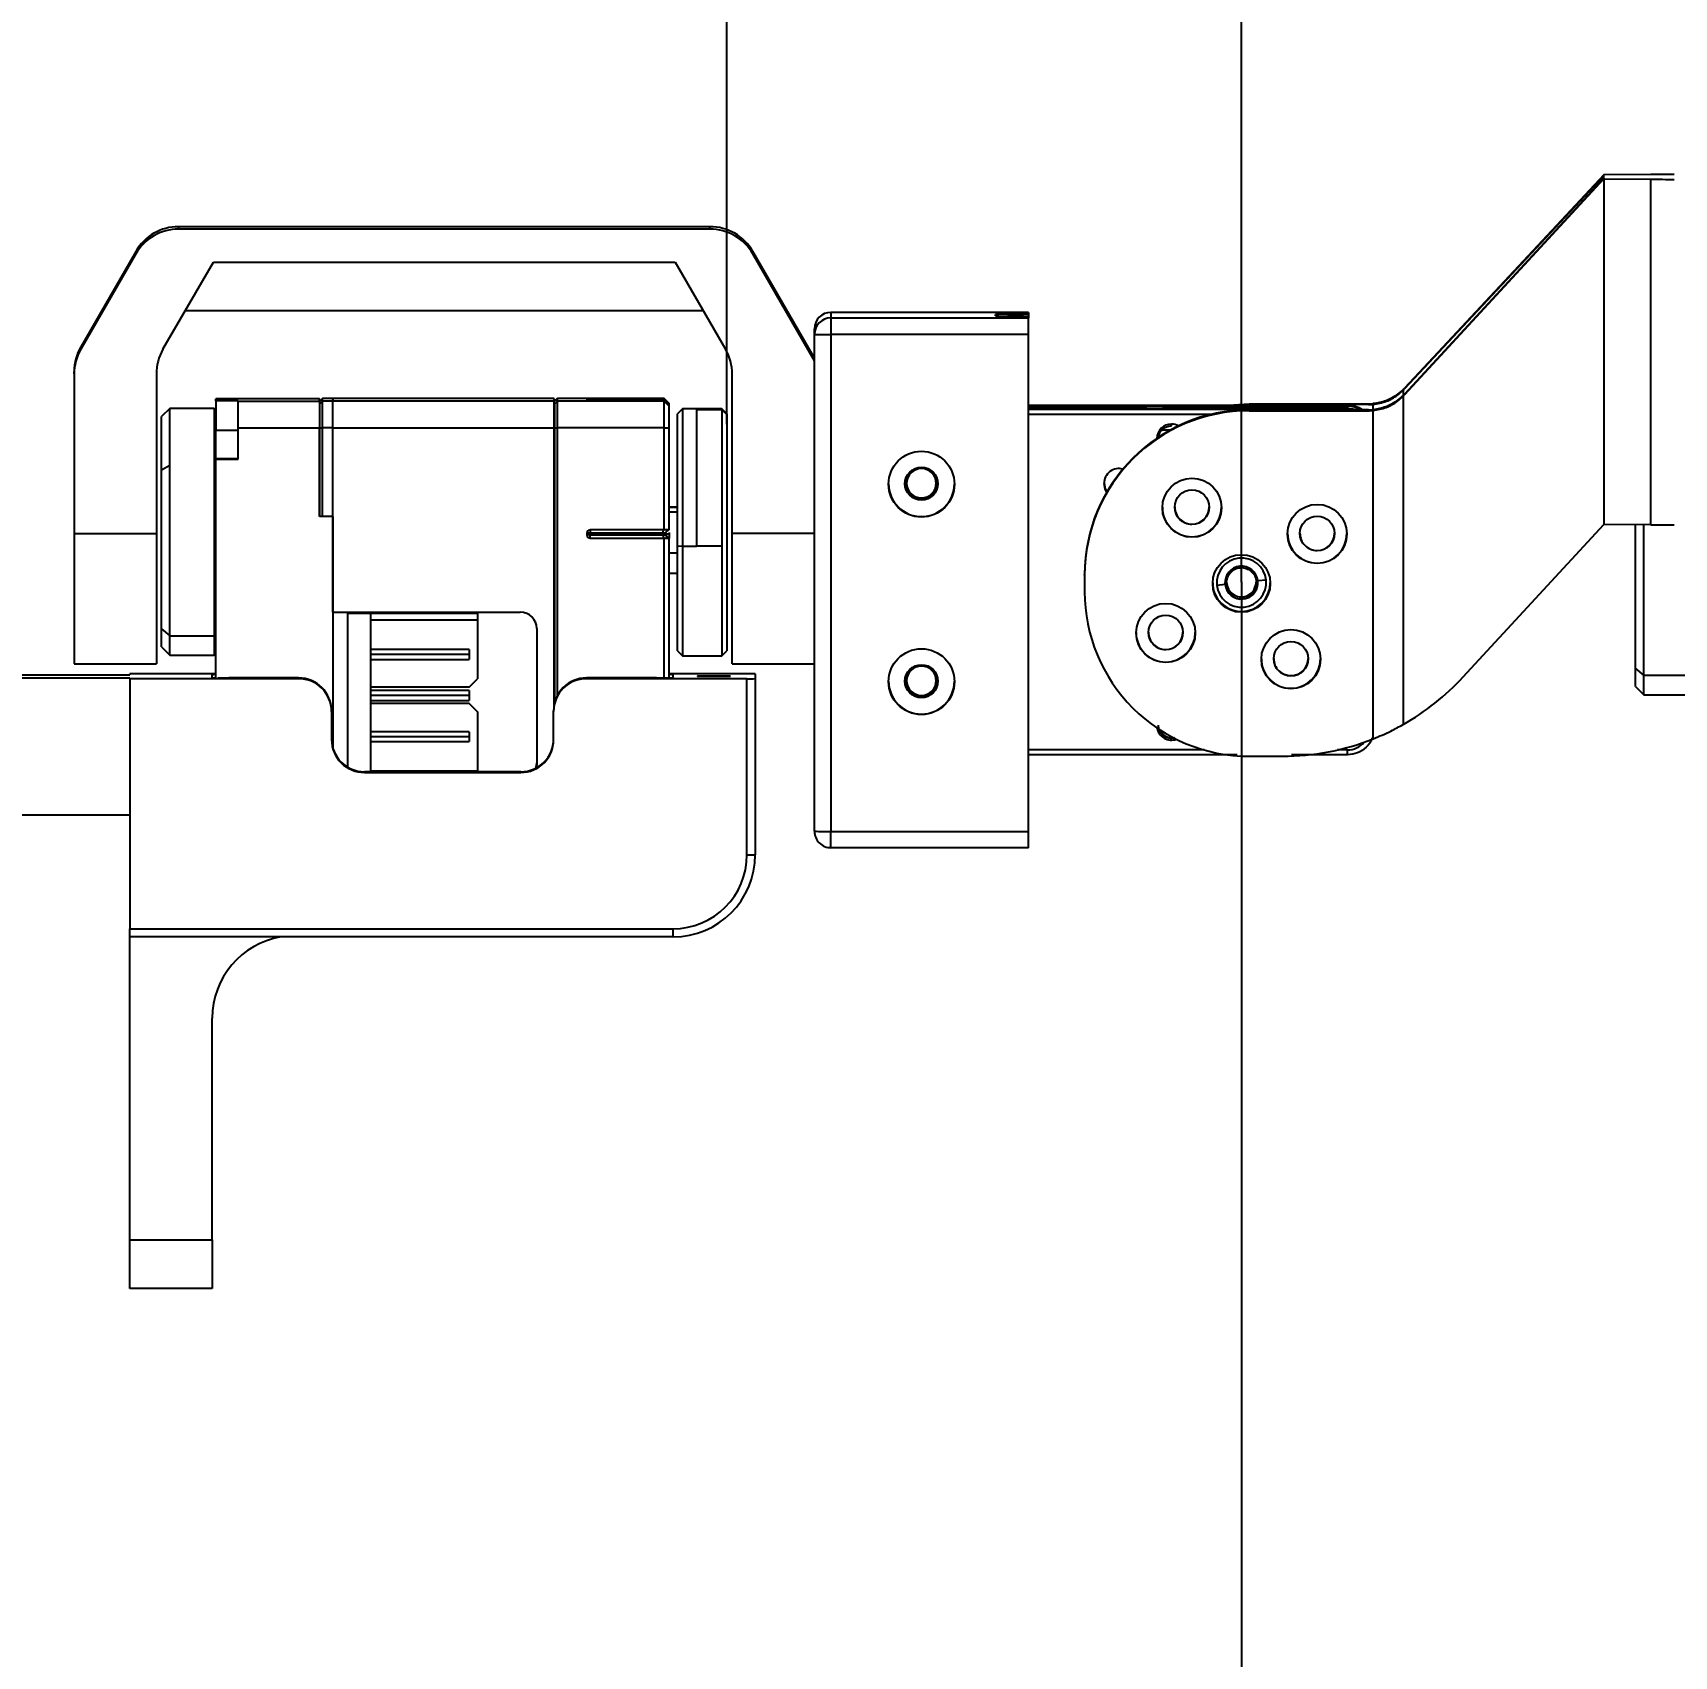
# Model space of a CAD drawing. Header units: millimetres. Extents: x 940 to 1780, y -29 to 565.
# Drawn here: x 1369.9 to 1469.7, y 212.5 to 311.2 of the extents above; entities that cross this region are included whole.
import ezdxf

# ---------------------------------------------------------------- set-up
doc = ezdxf.new("R2010")
doc.units = ezdxf.units.MM
doc.header["$PDSIZE"] = -1
doc.layers.add('7标注层', color=4, linetype='Continuous')
doc.styles.add('PC_TEXTSTYLE', font='ISOCP.SHX', dxfattribs={"width": 0.707, "bigfont": 'GBCBIG.SHX'})
doc.dimstyles.new('GB_LINEAR', dxfattribs={"dimtxt": 3.5, "dimasz": 3.5, "dimexe": 1, "dimexo": 0, "dimgap": 1.5, "dimtad": 1, "dimdsep": 46, "dimtxsty": 'PC_TEXTSTYLE', "dimcen": 0, "dimclrd": 256, "dimclrt": 3, "dimadec": 0, "dimazin": 2, "dimtp": 0.1, "dimtm": 0.1, "dimtfac": 0.71, "dimtdec": 3, "dimtmove": 0, "dimatfit": 3, "dimfxl": 1, "dimtfill": 1, "dimarcsym": 0})

# ---------------------------------------------------------------- blocks, each defined once
blk = doc.blocks.new('*D14')
at = {"layer": '7标注层', "color": 0, "lineweight": -2}
for p, q in [((1283.526, 251.053), (1283.526, 328.199)), ((1412.131, 287.39), (1412.131, 328.199))]:
    blk.add_line(p, q, dxfattribs=at)
at = {"layer": '7标注层', "lineweight": -2}
blk.add_line((1290.526, 326.199), (1405.131, 326.199), dxfattribs=at)
at = {"layer": '7标注层'}
for points in [[(1290.526, 327.366), (1290.526, 325.032), (1283.526, 326.199)], [(1405.131, 325.032), (1405.131, 327.366), (1412.131, 326.199)]]:
    blk.add_solid(points, dxfattribs=at)
at = {"layer": 'Defpoints', "color": 0}
for p in [(1412.131, 326.199), (1412.131, 287.39), (1283.526, 251.053)]:
    blk.add_point(p, dxfattribs=at)
at = {"layer": '7标注层', "color": 3, "insert": (1347.828, 332.349), "char_height": 7, "attachment_point": 5, "style": 'PC_TEXTSTYLE', "bg_fill": 3, "box_fill_scale": 1.1, "bg_fill_color": 257, "bg_fill_transparency": 0}
blk.add_mtext('128.61', dxfattribs=at)
blk = doc.blocks.new('*D15')
at = {"layer": '7标注层', "color": 0, "lineweight": -2}
for p, q in [((1412.131, 287.501), (1412.131, 328.199)), ((1443.404, 277.793), (1443.404, 328.199))]:
    blk.add_line(p, q, dxfattribs=at)
at = {"layer": '7标注层', "lineweight": -2}
blk.add_line((1436.404, 326.199), (1419.131, 326.199), dxfattribs=at)
at = {"layer": '7标注层'}
for points in [[(1419.131, 327.366), (1419.131, 325.032), (1412.131, 326.199)], [(1436.404, 325.032), (1436.404, 327.366), (1443.404, 326.199)]]:
    blk.add_solid(points, dxfattribs=at)
at = {"layer": 'Defpoints', "color": 0}
for p in [(1412.131, 326.199), (1412.131, 287.501), (1443.404, 277.793)]:
    blk.add_point(p, dxfattribs=at)
at = {"layer": '7标注层', "color": 3, "insert": (1427.768, 332.349), "char_height": 7, "attachment_point": 5, "style": 'PC_TEXTSTYLE', "bg_fill": 3, "box_fill_scale": 1.1, "bg_fill_color": 257, "bg_fill_transparency": 0}
blk.add_mtext('31.27', dxfattribs=at)
blk = doc.blocks.new('*D17')
at = {"layer": '7标注层', "color": 0, "lineweight": -2}
for p, q in [((1443.404, 277.793), (1443.404, 328.199)), ((1501.704, 290.845), (1501.704, 328.199))]:
    blk.add_line(p, q, dxfattribs=at)
at = {"layer": '7标注层', "lineweight": -2}
blk.add_line((1494.704, 326.199), (1450.404, 326.199), dxfattribs=at)
at = {"layer": '7标注层'}
for points in [[(1450.404, 327.366), (1450.404, 325.032), (1443.404, 326.199)], [(1494.704, 325.032), (1494.704, 327.366), (1501.704, 326.199)]]:
    blk.add_solid(points, dxfattribs=at)
at = {"layer": 'Defpoints', "color": 0}
for p in [(1443.404, 326.199), (1501.704, 290.845), (1443.404, 277.793)]:
    blk.add_point(p, dxfattribs=at)
at = {"layer": '7标注层', "color": 3, "insert": (1472.554, 332.349), "char_height": 7, "attachment_point": 5, "style": 'PC_TEXTSTYLE', "bg_fill": 3, "box_fill_scale": 1.1, "bg_fill_color": 257, "bg_fill_transparency": 0}
blk.add_mtext('58.3', dxfattribs=at)
blk = doc.blocks.new('*D19')
at = {"layer": '7标注层', "color": 0, "lineweight": -2}
for p, q in [((1543.804, 280.544), (1543.804, 113.864)), ((1443.404, 277.81), (1443.404, 113.864))]:
    blk.add_line(p, q, dxfattribs=at)
at = {"layer": '7标注层', "lineweight": -2}
blk.add_line((1450.404, 115.864), (1536.804, 115.864), dxfattribs=at)
at = {"layer": '7标注层'}
for points in [[(1450.404, 117.031), (1450.404, 114.698), (1443.404, 115.864)], [(1536.804, 114.698), (1536.804, 117.031), (1543.804, 115.864)]]:
    blk.add_solid(points, dxfattribs=at)
at = {"layer": 'Defpoints', "color": 0}
for p in [(1543.804, 280.544), (1443.404, 277.81), (1543.804, 115.864)]:
    blk.add_point(p, dxfattribs=at)
at = {"layer": '7标注层', "color": 3, "insert": (1493.604, 122.017), "char_height": 7, "attachment_point": 5, "style": 'PC_TEXTSTYLE', "bg_fill": 3, "box_fill_scale": 1.1, "bg_fill_color": 257, "bg_fill_transparency": 0}
blk.add_mtext('100.4', dxfattribs=at)

msp = doc.modelspace()

# ---------------------------------------------------------------- linework, layer by layer
at = {"color": 7, "linetype": 'Continuous', "lineweight": 25}
for p, q in [((1465.424, 302.53), (1453.314, 289.575)), ((1465.424, 302.484), (1453.314, 289.529)), ((1465.424, 302.344), (1453.314, 289.217)), ((1465.424, 302.298), (1453.314, 289.171)), ((1465.424, 302.484), (1465.424, 302.53)), ((1465.438, 302.53), (1465.424, 302.53)), ((1465.424, 302.344), (1465.424, 302.484)), ((1465.424, 302.344), (1465.424, 302.298)), ((1465.424, 302.298), (1465.438, 302.298)), ((1468.288, 302.556), (1465.438, 302.53)), ((1465.438, 281.299), (1465.438, 302.298)), ((1465.438, 302.298), (1468.288, 302.272)), ((1468.288, 281.272), (1468.288, 302.272)), ((1378.805, 299.389), (1378.805, 299.241)), ((1411.103, 299.389), (1378.805, 299.389)), ((1411.103, 299.241), (1411.103, 299.389)), ((1411.103, 299.241), (1378.805, 299.241)), ((1376.207, 297.889), (1372.856, 292.086)), ((1376.207, 297.741), (1372.856, 291.937)), ((1376.207, 297.741), (1376.207, 297.889)), ((1413.701, 297.889), (1413.701, 297.741)), ((1417.454, 291.39), (1413.701, 297.889)), ((1417.454, 291.241), (1413.701, 297.741)), ((1377.856, 291.937), (1380.918, 297.241)), ((1380.918, 297.241), (1408.99, 297.241)), ((1408.99, 297.241), (1412.052, 291.937)), ((1410.706, 294.269), (1379.202, 294.269)), ((1418.454, 294.183), (1418.454, 293.847)), ((1430.454, 294.183), (1418.454, 294.183)), ((1418.454, 293.847), (1418.454, 292.838)), ((1418.454, 293.847), (1430.454, 293.847)), ((1428.454, 293.971), (1428.454, 294.059)), ((1430.454, 294.183), (1430.454, 294.096)), ((1430.454, 294.096), (1430.454, 293.934)), ((1430.454, 293.934), (1430.454, 293.847)), ((1430.454, 292.838), (1430.454, 293.847)), ((1417.454, 292.847), (1417.454, 293.183)), ((1417.454, 262.648), (1417.454, 292.847)), ((1430.454, 292.838), (1418.454, 292.838)), ((1418.454, 292.838), (1418.454, 262.639)), ((1430.454, 262.639), (1430.454, 292.838)), ((1372.856, 292.086), (1372.856, 291.937)), ((1372.454, 290.437), (1372.454, 290.586)), ((1372.454, 290.437), (1372.454, 280.741)), ((1377.454, 290.437), (1377.454, 280.741)), ((1412.454, 280.741), (1412.454, 290.437)), ((1453.314, 289.575), (1453.314, 289.529)), ((1378.276, 288.346), (1377.776, 287.846)), ((1380.976, 288.346), (1378.276, 288.346)), ((1378.276, 284.889), (1378.276, 288.346)), ((1381.076, 288.246), (1380.976, 288.346)), ((1380.976, 288.346), (1380.976, 284.889)), ((1382.426, 288.93), (1381.076, 288.93)), ((1381.076, 288.8), (1381.076, 288.93)), ((1382.426, 288.8), (1381.076, 288.8)), ((1381.076, 288.8), (1381.076, 287)), ((1382.426, 288.948), (1382.426, 288.93)), ((1382.426, 288.948), (1387.376, 288.948)), ((1382.426, 288.783), (1382.426, 288.8)), ((1382.426, 288.783), (1387.376, 288.783)), ((1382.426, 287.168), (1382.426, 288.783)), ((1387.554, 288.951), (1387.376, 288.773)), ((1387.376, 288.773), (1387.551, 288.948)), ((1387.376, 288.783), (1387.376, 288.948)), ((1387.376, 288.608), (1387.551, 288.783)), ((1387.376, 288.783), (1387.376, 287.168)), ((1387.551, 288.783), (1387.551, 288.948)), ((1388.176, 288.948), (1387.551, 288.948)), ((1388.176, 288.783), (1387.551, 288.783)), ((1388.176, 288.948), (1388.176, 288.783)), ((1401.626, 288.948), (1388.176, 288.948)), ((1388.176, 288.783), (1388.176, 288.948)), ((1388.176, 287.168), (1388.176, 288.783)), ((1401.626, 288.783), (1388.176, 288.783)), ((1401.626, 288.783), (1401.626, 288.948)), ((1401.626, 287.168), (1401.626, 288.783)), ((1401.626, 288.33), (1401.676, 288.33)), ((1401.829, 288.951), (1401.676, 288.798)), ((1401.676, 288.798), (1401.826, 288.948)), ((1401.676, 288.633), (1401.826, 288.783)), ((1401.676, 287.169), (1401.676, 288.633)), ((1401.826, 288.783), (1401.826, 288.948)), ((1408.326, 288.948), (1401.826, 288.948)), ((1408.326, 288.783), (1401.826, 288.783)), ((1403.876, 288.868), (1408.326, 288.868)), ((1408.326, 288.863), (1403.876, 288.863)), ((1408.626, 288.648), (1408.324, 288.951)), ((1408.326, 288.868), (1408.326, 288.948)), ((1408.326, 288.948), (1408.626, 288.648)), ((1408.326, 288.783), (1408.326, 288.863)), ((1408.626, 288.563), (1408.326, 288.863)), ((1408.326, 288.783), (1408.626, 288.483)), ((1408.626, 288.568), (1408.626, 288.648)), ((1408.626, 288.483), (1408.626, 288.563)), ((1408.626, 287.171), (1408.626, 288.483)), ((1409.431, 288.316), (1409.131, 288.016)), ((1411.831, 288.316), (1409.431, 288.316)), ((1409.431, 288.316), (1409.431, 279.97)), ((1412.131, 288.016), (1411.831, 288.316)), ((1411.831, 288.316), (1411.831, 288.268)), ((1430.454, 288.543), (1447.954, 288.543)), ((1444.454, 288.477), (1430.454, 288.477)), ((1437.654, 288.362), (1430.454, 288.362)), ((1430.454, 288.352), (1449.854, 288.352)), ((1430.454, 288.351), (1449.854, 288.351)), ((1438.654, 288.477), (1438.654, 288.372)), ((1438.654, 288.477), (1449.854, 288.477)), ((1442.616, 288.543), (1443.874, 288.623)), ((1443.874, 288.576), (1443.062, 288.543)), ((1443.144, 288.332), (1443.144, 288.29)), ((1443.444, 288.334), (1443.344, 288.334)), ((1443.644, 288.29), (1443.644, 288.332)), ((1443.874, 288.623), (1443.874, 288.576)), ((1443.874, 288.623), (1451.116, 288.623)), ((1451.116, 288.576), (1443.874, 288.576)), ((1449.854, 288.485), (1444.454, 288.485)), ((1444.454, 288.477), (1444.454, 288.485)), ((1444.454, 288.483), (1449.854, 288.483)), ((1444.454, 288.477), (1444.454, 288.483)), ((1444.454, 288.477), (1449.854, 288.477)), ((1447.954, 288.543), (1447.954, 288.531)), ((1447.954, 288.531), (1449.854, 288.531)), ((1449.854, 288.531), (1449.854, 288.485)), ((1449.854, 288.477), (1449.854, 288.483)), ((1449.854, 288.477), (1449.854, 288.352)), ((1449.854, 288.29), (1449.854, 288.351)), ((1449.854, 288.351), (1450.289, 288.264)), ((1451.116, 288.576), (1451.116, 288.623)), ((1453.231, 289.085), (1453.231, 269.136)), ((1453.314, 289.217), (1453.314, 289.171)), ((1377.776, 284.62), (1377.776, 287.846)), ((1401.626, 287.439), (1401.676, 287.439)), ((1409.131, 280.004), (1409.131, 288.016)), ((1411.831, 288.268), (1410.291, 288.268)), ((1410.291, 288.268), (1410.291, 279.97)), ((1411.831, 288.268), (1411.831, 279.97)), ((1412.131, 287.97), (1411.831, 288.268)), ((1412.131, 288.016), (1412.131, 287.97)), ((1412.131, 287.97), (1412.131, 273.616)), ((1430.454, 288.29), (1443.144, 288.29)), ((1430.454, 287.987), (1441.587, 287.987)), ((1439.154, 287.288), (1439.154, 287.387)), ((1443.644, 288.29), (1449.854, 288.29)), ((1443.874, 288.253), (1443.874, 288.206)), ((1451.116, 288.253), (1443.874, 288.253)), ((1443.874, 288.206), (1451.116, 288.206)), ((1449.854, 288.29), (1450.043, 288.253)), ((1451.116, 288.206), (1451.116, 288.253)), ((1451.407, 268.261), (1451.407, 288.22)), ((1382.426, 287), (1381.076, 287)), ((1381.076, 285.285), (1381.076, 287)), ((1382.426, 287.168), (1387.376, 287.168)), ((1382.426, 285.268), (1382.426, 287.168)), ((1387.376, 287.17), (1387.551, 287.168)), ((1387.376, 281.77), (1387.376, 287.17)), ((1387.376, 287.168), (1387.376, 281.768)), ((1388.176, 287.168), (1387.551, 287.168)), ((1387.551, 281.768), (1387.551, 287.168)), ((1388.176, 281.768), (1388.176, 287.168)), ((1388.176, 287.168), (1401.626, 287.168)), ((1388.176, 275.968), (1388.176, 287.168)), ((1401.626, 287.193), (1401.676, 287.193)), ((1401.626, 270.282), (1401.626, 287.168)), ((1401.626, 286.369), (1401.676, 286.369)), ((1401.676, 287.169), (1401.826, 287.168)), ((1401.676, 270.509), (1401.676, 287.169)), ((1408.326, 287.168), (1401.826, 287.168)), ((1401.826, 270.888), (1401.826, 287.168)), ((1408.326, 287.168), (1408.626, 287.171)), ((1408.326, 280.958), (1408.326, 287.168)), ((1408.626, 280.961), (1408.626, 287.171)), ((1438.581, 287.043), (1439.107, 287.043)), ((1401.626, 286.271), (1401.676, 286.271)), ((1401.626, 286.199), (1401.676, 286.199)), ((1377.776, 284.62), (1378.276, 284.889)), ((1377.776, 274.95), (1377.776, 284.62)), ((1378.276, 274.529), (1378.276, 284.889)), ((1380.976, 284.889), (1380.976, 274.529)), ((1382.426, 285.285), (1381.076, 285.285)), ((1381.076, 285.285), (1381.076, 285.268)), ((1381.076, 285.268), (1382.426, 285.268)), ((1381.076, 271.969), (1381.076, 285.268)), ((1408.626, 282.371), (1409.131, 282.371)), ((1408.626, 282.34), (1409.131, 282.34)), ((1387.551, 281.768), (1387.376, 281.77)), ((1388.176, 281.768), (1387.376, 281.768)), ((1388.176, 281.768), (1387.551, 281.768)), ((1388.176, 281.768), (1388.176, 267.724)), ((1409.131, 282.046), (1408.626, 282.046)), ((1372.454, 280.741), (1377.454, 280.741)), ((1372.454, 280.741), (1372.454, 272.816)), ((1377.454, 280.741), (1377.454, 272.816)), ((1403.626, 280.758), (1403.626, 280.658)), ((1408.326, 280.958), (1403.826, 280.958)), ((1403.826, 280.958), (1403.826, 280.76)), ((1408.244, 280.76), (1403.826, 280.76)), ((1403.826, 280.76), (1403.826, 280.66)), ((1403.826, 280.458), (1403.826, 280.66)), ((1403.826, 280.66), (1408.244, 280.66)), ((1403.826, 280.458), (1408.326, 280.458)), ((1408.426, 280.762), (1408.244, 280.76)), ((1408.244, 280.76), (1408.244, 280.66)), ((1408.244, 280.66), (1408.426, 280.662)), ((1408.626, 280.961), (1408.326, 280.958)), ((1408.326, 280.458), (1408.626, 280.461)), ((1408.326, 271.968), (1408.326, 280.458)), ((1408.426, 280.762), (1408.426, 280.662)), ((1408.626, 280.805), (1408.626, 280.705)), ((1408.626, 280.705), (1408.626, 280.503)), ((1408.626, 280.503), (1408.626, 280.461)), ((1408.626, 271.97), (1408.626, 280.461)), ((1417.454, 280.741), (1412.454, 280.741)), ((1412.454, 272.816), (1412.454, 280.741)), ((1456.875, 272.032), (1465.424, 281.299)), ((1465.438, 281.299), (1465.424, 281.299)), ((1468.288, 281.272), (1465.438, 281.299)), ((1467.349, 272.541), (1467.349, 281.281)), ((1467.849, 272.12), (1467.849, 281.277)), ((1409.131, 279.546), (1408.626, 279.546)), ((1409.131, 280.004), (1409.431, 279.97)), ((1409.131, 273.616), (1409.131, 280.004)), ((1409.431, 279.97), (1410.291, 279.97)), ((1409.431, 279.97), (1409.431, 273.316)), ((1411.831, 279.97), (1410.291, 279.97)), ((1411.831, 279.97), (1411.831, 273.316)), ((1409.131, 278.316), (1408.626, 278.316)), ((1408.629, 277.549), (1408.626, 277.547)), ((1433.874, 278.206), (1433.874, 278.253)), ((1433.874, 278.206), (1433.874, 277.207)), ((1441.912, 277.6), (1442.409, 277.655)), ((1442.409, 277.662), (1442.404, 277.765)), ((1442.409, 277.655), (1442.409, 277.662)), ((1444.183, 277.343), (1444.183, 277.317)), ((1444.896, 277.911), (1444.398, 277.862)), ((1388.176, 275.968), (1399.576, 275.968)), ((1389.076, 275.968), (1389.076, 266.549)), ((1396.976, 275.911), (1389.076, 275.911)), ((1390.476, 275.874), (1389.076, 275.874)), ((1389.076, 275.874), (1389.076, 266.549)), ((1389.176, 275.968), (1389.176, 275.911)), ((1396.976, 275.883), (1390.476, 275.883)), ((1390.476, 275.883), (1390.476, 275.874)), ((1390.476, 275.874), (1390.476, 266.266)), ((1396.976, 275.483), (1390.476, 275.483)), ((1396.976, 275.911), (1396.976, 275.883)), ((1396.976, 275.883), (1396.976, 275.483)), ((1396.976, 275.483), (1396.976, 271.908)), ((1377.776, 274.95), (1378.276, 274.529)), ((1377.776, 273.846), (1377.776, 274.95)), ((1378.276, 274.529), (1380.976, 274.529)), ((1378.276, 273.346), (1378.276, 274.529)), ((1380.976, 274.529), (1380.976, 273.346)), ((1400.576, 274.968), (1400.576, 266.769)), ((1377.776, 273.846), (1378.276, 273.346)), ((1378.276, 273.346), (1380.976, 273.346)), ((1380.976, 273.346), (1381.076, 273.446)), ((1396.476, 273.693), (1390.476, 273.693)), ((1396.476, 273.39), (1390.476, 273.39)), ((1396.476, 273.693), (1396.476, 273.39)), ((1396.476, 273.39), (1396.476, 273.093)), ((1409.131, 273.616), (1409.431, 273.316)), ((1411.831, 273.316), (1412.131, 273.616)), ((1372.454, 272.816), (1377.454, 272.816)), ((1390.476, 273.093), (1396.476, 273.093)), ((1409.431, 273.316), (1411.831, 273.316)), ((1412.454, 272.816), (1417.454, 272.816)), ((1467.349, 272.541), (1467.849, 272.12)), ((1467.349, 271.436), (1467.349, 272.541)), ((1298.074, 271.976), (1375.851, 271.976)), ((1349.547, 272.161), (1375.851, 272.161)), ((1375.851, 272.161), (1375.851, 272.217)), ((1381.076, 272.217), (1375.851, 272.217)), ((1375.851, 271.92), (1375.851, 271.976)), ((1375.851, 271.92), (1375.851, 256.72)), ((1386.101, 271.92), (1375.851, 271.92)), ((1380.851, 271.976), (1380.851, 272.161)), ((1386.101, 271.966), (1381.851, 271.966)), ((1386.101, 271.92), (1386.101, 271.966)), ((1396.476, 271.408), (1390.476, 271.408)), ((1396.476, 271.408), (1396.976, 271.908)), ((1403.601, 271.966), (1403.601, 271.92)), ((1407.851, 271.966), (1403.601, 271.966)), ((1413.351, 271.92), (1403.601, 271.92)), ((1413.351, 272.217), (1408.626, 272.217)), ((1408.851, 272.161), (1408.851, 271.976)), ((1410.351, 272.087), (1410.351, 272.05)), ((1412.351, 272.068), (1410.351, 272.087)), ((1410.351, 272.05), (1412.351, 272.068)), ((1413.351, 261.22), (1413.351, 271.92)), ((1413.851, 272.212), (1413.851, 271.924)), ((1413.851, 271.924), (1413.851, 261.225)), ((1467.349, 271.436), (1467.849, 270.936)), ((1470.549, 272.12), (1467.849, 272.12)), ((1467.849, 270.936), (1467.849, 272.12)), ((1396.476, 271.193), (1390.476, 271.193)), ((1396.476, 270.89), (1390.476, 270.89)), ((1390.476, 270.593), (1396.476, 270.593)), ((1396.476, 270.411), (1390.476, 270.411)), ((1396.476, 270.408), (1390.476, 270.408)), ((1396.476, 271.193), (1396.476, 270.89)), ((1396.476, 270.89), (1396.476, 270.593)), ((1396.476, 270.408), (1396.476, 270.411)), ((1396.476, 270.411), (1396.976, 269.911)), ((1396.976, 269.908), (1396.476, 270.408)), ((1467.849, 270.936), (1470.549, 270.936)), ((1388.101, 269.966), (1388.101, 269.92)), ((1388.101, 269.92), (1388.101, 268.22)), ((1396.976, 269.911), (1396.976, 269.908)), ((1396.976, 269.908), (1396.976, 266.308)), ((1401.601, 269.92), (1401.601, 269.966)), ((1401.601, 268.22), (1401.601, 269.92)), ((1396.476, 268.693), (1390.476, 268.693)), ((1396.476, 268.39), (1390.476, 268.39)), ((1396.476, 268.693), (1396.476, 268.39)), ((1396.476, 268.39), (1396.476, 268.093)), ((1438.693, 268.653), (1438.517, 268.653)), ((1438.524, 268.644), (1438.529, 268.644)), ((1438.709, 268.644), (1438.524, 268.644)), ((1438.529, 268.644), (1438.529, 268.638)), ((1390.476, 268.093), (1396.476, 268.093)), ((1441.138, 267.588), (1430.454, 267.588)), ((1449.854, 267.588), (1449.244, 267.588)), ((1449.854, 267.291), (1449.854, 267.588)), ((1443.144, 267.291), (1430.454, 267.291)), ((1443.874, 267.207), (1445.883, 267.207)), ((1449.854, 267.291), (1446.435, 267.291)), ((1390.101, 266.266), (1390.101, 266.22)), ((1399.601, 266.266), (1390.101, 266.266)), ((1390.101, 266.22), (1399.601, 266.22)), ((1396.976, 266.308), (1390.476, 266.308)), ((1396.976, 266.284), (1390.476, 266.284)), ((1396.976, 266.308), (1396.976, 266.284)), ((1396.976, 266.284), (1396.976, 266.266)), ((1399.601, 266.22), (1399.601, 266.266)), ((1375.851, 263.62), (1305.945, 263.62)), ((1418.454, 262.639), (1430.454, 262.639)), ((1418.454, 261.648), (1418.454, 262.639)), ((1430.454, 261.648), (1430.454, 262.639)), ((1430.454, 261.648), (1418.454, 261.648)), ((1375.851, 256.72), (1408.851, 256.72)), ((1375.851, 256.225), (1375.851, 256.72)), ((1408.851, 256.72), (1408.851, 256.225)), ((1408.851, 256.225), (1375.851, 256.225)), ((1375.851, 237.826), (1375.851, 256.225)), ((1380.851, 237.826), (1380.851, 251.295)), ((1375.851, 237.826), (1380.851, 237.826)), ((1375.851, 234.854), (1375.851, 237.826)), ((1380.851, 237.826), (1380.851, 234.854)), ((1380.851, 234.854), (1375.851, 234.854))]:
    msp.add_line(p, q, dxfattribs=at)
at = {"color": 8, "linetype": 'Continuous', "lineweight": 25}
for p, q in [((1429.254, 293.956), (1429.254, 294.074)), ((1453.23, 289.443), (1453.23, 289.13)), ((1403.876, 288.868), (1403.876, 288.863)), ((1443.344, 288.334), (1443.344, 288.238)), ((1443.444, 288.334), (1443.444, 288.243)), ((1451.409, 288.267), (1451.409, 288.591)), ((1401.626, 288.201), (1401.676, 288.201)), ((1381.076, 284.835), (1380.976, 284.889)), ((1401.626, 285.224), (1401.676, 285.224)), ((1443.854, 278.546), (1443.9, 278.626)), ((1442.541, 278.264), (1442.624, 278.217)), ((1444.27, 277.266), (1444.183, 277.317)), ((1381.076, 274.613), (1380.976, 274.529))]:
    msp.add_line(p, q, dxfattribs=at)
at = {"color": 7, "linetype": 'Continuous', "lineweight": 25, "flags": 128}
for points in [[(1403.876, 288.868), (1403.781, 288.868), (1403.7, 288.867), (1403.645, 288.866), (1403.626, 288.865), (1403.645, 288.865), (1403.7, 288.864), (1403.781, 288.863), (1403.876, 288.863)], [(1449.854, 288.352), (1450.166, 288.322), (1450.41, 288.253)], [(1435.054, 283.8), (1435.122, 283.455), (1435.225, 283.272)], [(1435.221, 283.265), (1435.122, 283.443), (1435.054, 283.788)], [(1444.183, 277.343), (1444.296, 277.675), (1444.304, 277.793)], [(1400.524, 266.492), (1400.557, 266.616), (1400.576, 266.812)], [(1400.576, 266.769), (1400.557, 266.574), (1400.54, 266.5)]]:
    msp.add_lwpolyline(points, dxfattribs=at)
at = {"color": 7, "linetype": 'Continuous', "lineweight": 25}
for centre, radius in [((1423.954, 283.738), 2), ((1423.954, 283.771), 1), ((1440.396, 282.311), 1.8), ((1440.396, 282.343), 1.05), ((1448.008, 280.715), 1.8), ((1448.008, 280.747), 1.05), ((1443.404, 277.707), 1.75), ((1438.799, 274.698), 1.8), ((1438.799, 274.731), 1.05), ((1446.412, 273.102), 1.8), ((1423.954, 271.739), 2), ((1446.412, 273.135), 1.05), ((1423.954, 271.771), 1)]:
    msp.add_circle(centre, radius, dxfattribs=at)
for centre, radius, start, end in [((1469.616, 141.29), 161.272, 89.9693, 90.47174), ((1469.616, 463.538), 161.272, 269.52826, 270.0307), ((1378.805, 296.389), 3, 89.99953, 149.99832), ((1411.103, 296.389), 3, 30.00168, 90.00047), ((1378.805, 296.241), 3, 89.99953, 149.99832), ((1411.103, 296.241), 3, 30.00168, 90.00047), ((1418.454, 293.183), 1, 89.99876, 179.99876), ((1418.454, 292.847), 1, 89.99876, 179.99876), ((1429.127, 279.375), 14.7, 89.5051, 92.62418), ((1429.127, 308.656), 14.7, 267.37582, 270.4949), ((1429.444, 316.123), 22.05, 269.5051, 272.62418), ((1429.444, 271.907), 22.05, 87.37582, 90.4949), ((1418.204, 319.75), 26.914, 268.40308, 270.53218), ((1375.454, 290.586), 3, 149.99883, 179.99993), ((1375.454, 290.437), 3, 149.99883, 179.99993), ((1380.454, 290.437), 3, 149.99883, 179.99993), ((1409.454, 290.437), 3, 0.00007, 30.00117), ((1437.904, 315.275), 26.914, 269.46782, 271.59692), ((1443.294, 282.951), 5.383, 89.46782, 91.59692), ((1443.344, 288.332), 0.2, 180.00008, 211.3678), ((1443.494, 282.951), 5.383, 88.40308, 90.53218), ((1443.444, 288.332), 0.2, 335.60872, 359.99994), ((1449.854, 286.931), 1.6, 55.69306, 90.00014), ((1449.854, 286.885), 1.6, 58.73504, 90.00008), ((1449.854, 286.877), 1.6, 59.25177, 90.00008), ((1451.116, 291.623), 3, 270, 275.5764), ((1451.116, 291.577), 3, 270, 275.61447), ((1443.874, 278.253), 10, 89.99876, 179.99876), ((1443.874, 278.206), 10, 89.99876, 179.99876), ((1439.154, 286.487), 0.9, 89.9988, 177.64542), ((1439.154, 286.487), 0.9, 61.99442, 90.00007), ((1451.116, 291.253), 3, 270, 275.61447), ((1451.116, 291.206), 3, 270, 275.5764), ((1423.954, 283.788), 0.9, 0.00199, 179.99801), ((1435.954, 283.788), 0.9, 74.63075, 179.99812), ((1423.954, 283.771), 2, 180.00199, 359.99801), ((1423.954, 283.785), 1, 180.00199, 359.99801), ((1423.954, 283.804), 0.9, 180.00199, 359.99801), ((1423.954, 283.788), 0.9, 180.00199, 359.99801), ((1440.396, 282.343), 1.8, 180.00124, 270.00124), ((1440.396, 282.357), 1.05, 180.00124, 270.00124), ((1440.396, 282.357), 1.05, 269.99876, 359.99876), ((1440.396, 282.343), 1.8, 269.99876, 359.99876), ((1403.826, 280.758), 0.2, 89.99876, 179.99876), ((1403.776, 275.378), 5.382, 89.46774, 91.59716), ((1403.776, 275.278), 5.382, 89.46774, 91.59716), ((1403.826, 280.658), 0.2, 180.00124, 270.00124), ((1408.576, 275.323), 5.382, 89.46774, 91.59716), ((1408.626, 280.703), 0.2, 180.00124, 270.00124), ((1448.008, 280.747), 1.8, 180.00124, 270.00124), ((1448.008, 280.761), 1.05, 180.00124, 270.00124), ((1448.008, 280.761), 1.05, 269.99876, 359.99876), ((1448.008, 280.747), 1.8, 269.99876, 359.99876), ((1469.616, 442.539), 161.272, 269.52826, 270.0307), ((1443.404, 277.755), 1.5, 5.94259, 185.9387), ((1443.404, 277.758), 1, 5.94259, 185.9387), ((1443.404, 277.753), 1.75, 180.00124, 270.00124), ((1443.404, 277.755), 1.5, 185.94259, 5.9387), ((1443.404, 277.758), 1, 185.94259, 5.9387), ((1443.404, 277.765), 1, 185.94273, 359.99791), ((1443.404, 277.793), 0.9, 180.00239, 329.99884), ((1443.404, 277.753), 1.75, 269.99876, 359.99876), ((1443.874, 277.207), 10, 180.00124, 270.00124), ((1399.576, 274.968), 1, 0.00124, 90.00124), ((1438.799, 274.731), 1.8, 180.00124, 270.00124), ((1438.799, 274.745), 1.05, 180.00124, 270.00124), ((1438.799, 274.745), 1.05, 269.99876, 359.99876), ((1438.799, 274.731), 1.8, 269.99876, 359.99876), ((1423.954, 271.788), 0.9, 0.00199, 179.99801), ((1446.412, 273.135), 1.8, 180.00124, 270.00124), ((1446.412, 273.149), 1.05, 180.00124, 270.00124), ((1446.412, 273.149), 1.05, 269.99876, 359.99876), ((1446.412, 273.135), 1.8, 269.99876, 359.99876), ((1381.063, 268.379), 3.788, 89.79254, 93.1974), ((1381.063, 275.758), 3.788, 266.8026, 270.20746), ((1381.813, 355.274), 83.308, 269.57133, 270.02624), ((1386.101, 269.966), 2, 0.00124, 90.00124), ((1386.101, 269.92), 2, 0.00124, 90.00124), ((1403.601, 269.966), 2, 89.99876, 179.99876), ((1403.601, 269.92), 2, 89.99876, 179.99876), ((1408.101, 298.879), 26.914, 269.46782, 271.59692), ((1408.64, 268.379), 3.788, 86.8026, 90.20746), ((1413.476, 258.761), 13.457, 88.40308, 90.53218), ((1413.476, 285.376), 13.457, 269.46782, 271.59692), ((1423.954, 271.771), 2, 180.00199, 359.99801), ((1423.954, 271.785), 1, 180.00199, 359.99801), ((1423.954, 271.805), 0.9, 180.00199, 359.99801), ((1423.954, 271.788), 0.9, 180.00199, 359.99801), ((1439.154, 269.088), 0.9, 190.42301, 289.23347), ((1439.154, 269.138), 0.8, 202.81157, 218.68345), ((1439.154, 269.144), 0.8, 218.68394, 275.79771), ((1390.101, 268.266), 2, 180.00124, 270.00124), ((1390.101, 268.22), 2, 180.00124, 270.00124), ((1399.601, 268.266), 2, 269.99876, 359.99876), ((1399.601, 268.22), 2, 269.99876, 359.99876), ((1445.883, 282.208), 15.001, 269.99997, 291.60937), ((1449.854, 268.888), 1.3, 269.99969, 320.03936), ((1418.204, 289.551), 26.914, 268.40308, 270.53218), ((1418.454, 262.648), 1, 180.00124, 270.00124), ((1408.851, 261.225), 5, 269.99876, 359.99876), ((1408.851, 261.22), 4.5, 269.99876, 359.99876), ((1413.476, 274.676), 13.457, 269.46782, 271.59692), ((1385.851, 251.295), 5, 99.57608, 179.99891)]:
    msp.add_arc(centre, radius, start, end, dxfattribs=at)
for centre, major_axis, ratio, start_param, end_param in [((1451.116, 291.586), (2.132, -2.126), 0.992927, 6.275194, 6.31539), ((1451.116, 291.632), (2.132, -2.126), 0.99291, 6.275593, 6.315393), ((1451.116, 291.243), (2.132, 2.126), 0.992927, 4.714029, 4.754225), ((1451.116, 291.197), (2.132, 2.126), 0.99291, 4.714422, 4.754222), ((1445.883, 282.16), (10.658, 10.631), 0.99291, 4.443759, 4.754222)]:
    msp.add_ellipse(centre, major_axis=major_axis, ratio=ratio, start_param=start_param, end_param=end_param, dxfattribs=at)
for points, knots in [([(1453.231, 289.49), (1453.012, 289.305), (1452.609, 288.967), (1451.936, 288.711), (1451.539, 288.655), (1451.407, 288.637)], [0, 0, 0, 0, 0.443646, 0.815151, 1, 1, 1, 1]), ([(1451.409, 288.591), (1451.681, 288.64), (1452.223, 288.739), (1452.825, 289.079), (1453.117, 289.341), (1453.23, 289.443)], [0, 0, 0, 0, 0.381752, 0.761346, 1, 1, 1, 1]), ([(1387.551, 287.168), (1387.551, 287.378), (1387.551, 287.798), (1387.551, 288.33), (1387.551, 288.705), (1387.551, 288.757), (1387.551, 288.783)], [0, 0, 0, 0, 0.250001, 0.500002, 0.750001, 1, 1, 1, 1]), ([(1451.407, 288.22), (1451.679, 288.27), (1452.221, 288.369), (1452.824, 288.714), (1453.117, 288.981), (1453.231, 289.085)], [0, 0, 0, 0, 0.380998, 0.759846, 1, 1, 1, 1]), ([(1453.23, 289.13), (1453.011, 288.943), (1452.608, 288.6), (1451.936, 288.341), (1451.54, 288.285), (1451.409, 288.267)], [0, 0, 0, 0, 0.444061, 0.816082, 1, 1, 1, 1]), ([(1438.354, 286.488), (1438.366, 286.593), (1438.39, 286.803), (1438.575, 287.067), (1438.839, 287.252), (1439.049, 287.276), (1439.154, 287.288)], [0, 0, 0, 0, 0.25, 0.500001, 0.75, 1, 1, 1, 1]), ([(1408.244, 280.76), (1408.244, 280.773), (1408.244, 280.799), (1408.25, 280.837), (1408.258, 280.873), (1408.271, 280.911), (1408.288, 280.939), (1408.308, 280.956), (1408.32, 280.957), (1408.326, 280.958)], [0, 0, 0, 0, 0.118099, 0.240607, 0.368228, 0.501583, 0.709638, 0.844591, 1, 1, 1, 1]), ([(1408.244, 280.66), (1408.244, 280.647), (1408.244, 280.621), (1408.249, 280.582), (1408.257, 280.546), (1408.271, 280.508), (1408.287, 280.48), (1408.307, 280.462), (1408.32, 280.459), (1408.326, 280.458)], [0, 0, 0, 0, 0.118097, 0.240605, 0.368228, 0.501588, 0.707996, 0.843358, 1, 1, 1, 1]), ([(1408.426, 280.762), (1408.427, 280.775), (1408.429, 280.801), (1408.441, 280.839), (1408.46, 280.875), (1408.492, 280.913), (1408.533, 280.941), (1408.581, 280.958), (1408.611, 280.96), (1408.626, 280.961)], [0, 0, 0, 0, 0.1180965, 0.2406043, 0.3682263, 0.5015844, 0.7081453, 0.8434709, 1, 1, 1, 1]), ([(1408.426, 280.662), (1408.427, 280.649), (1408.428, 280.623), (1408.441, 280.584), (1408.46, 280.548), (1408.492, 280.51), (1408.533, 280.482), (1408.581, 280.464), (1408.611, 280.462), (1408.626, 280.461)], [0, 0, 0, 0, 0.118098, 0.240606, 0.368226, 0.501581, 0.70948, 0.844473, 1, 1, 1, 1]), ([(1439.335, 268.325), (1439.275, 268.309), (1439.113, 268.267), (1438.839, 268.334), (1438.575, 268.508), (1438.39, 268.775), (1438.366, 268.985), (1438.354, 269.089)], [0, 0, 0, 0, 0.128691, 0.346518, 0.564346, 0.782173, 1, 1, 1, 1]), ([(1451.407, 268.261), (1451.777, 268.418), (1452.44, 268.698), (1452.988, 269.001), (1453.231, 269.136)], [0, 0, 0, 0, 0.556685, 1, 1, 1, 1]), ([(1451.339, 268.312), (1451.337, 268.301), (1451.296, 268.085), (1450.998, 267.738), (1450.486, 267.362), (1450.065, 267.315), (1449.854, 267.291)], [0, 0, 0, 0, 0.017783, 0.345188, 0.672594, 1, 1, 1, 1])]:
    msp.add_open_spline(points, degree=3, knots=knots, dxfattribs=at)
for points in [[(1401.826, 287.168), (1401.826, 287.378), (1401.826, 287.798), (1401.826, 288.33), (1401.826, 288.705), (1401.826, 288.757), (1401.826, 288.783)], [(1408.326, 287.168), (1408.326, 287.378), (1408.326, 287.798), (1408.326, 288.33), (1408.326, 288.705), (1408.326, 288.757), (1408.326, 288.783)], [(1442.624, 278.217), (1442.695, 278.312), (1442.836, 278.503), (1443.165, 278.657), (1443.527, 278.688), (1443.745, 278.594), (1443.854, 278.546)], [(1443.854, 278.546), (1443.949, 278.476), (1444.14, 278.334), (1444.293, 278.005), (1444.325, 277.644), (1444.23, 277.426), (1444.183, 277.317)], [(1444.183, 277.317), (1444.113, 277.222), (1443.971, 277.031), (1443.641, 276.876), (1443.284, 276.851), (1442.942, 276.967), (1442.671, 277.205), (1442.513, 277.527), (1442.483, 277.891), (1442.577, 278.108), (1442.624, 278.217)]]:
    msp.add_open_spline(points, degree=3, dxfattribs=at)

# ---------------------------------------------------------------- next in the draw order: dimensions: what is measured, and where the dimension line sits
at = {"layer": '7标注层'}
dim = msp.add_linear_dim(base=(1412.1313, 326.1991), p1=(1283.5255, 251.0533), p2=(1412.1313, 287.3904), dimstyle='GB_LINEAR', override={"dimscale": 2, "dimgap": 1.5, "dimtad": 1, "dimjust": 0, "dimdec": 2, "dimlfac": 1, "dimse1": 0, "dimse2": 0, "dimsd1": 0, "dimsd2": 0, "dimclrd": 256, "dimclre": 0, "dimtofl": 1, "dimtvp": 0.1}, dxfattribs=at)
dim.commit()
dim.dimension.update_dxf_attribs({"geometry": '*D14', "text_midpoint": (1347.8284, 332.3491)})

# ---------------------------------------------------------------- next in the draw order: dimensions: what is measured, and where the dimension line sits
dim = msp.add_linear_dim(base=(1412.131, 326.199), p1=(1443.404, 277.793), p2=(1412.131, 287.501), dimstyle='GB_LINEAR', override={"dimscale": 2, "dimgap": 1.5, "dimtad": 1, "dimjust": 0, "dimdec": 2, "dimlfac": 1, "dimse1": 0, "dimse2": 0, "dimsd1": 0, "dimsd2": 0, "dimclrd": 256, "dimclre": 0, "dimtofl": 1, "dimtvp": 0.1}, dxfattribs=at)
dim.commit()
dim.dimension.update_dxf_attribs({"geometry": '*D15', "text_midpoint": (1427.768, 332.349)})

# ---------------------------------------------------------------- next in the draw order: dimensions: what is measured, and where the dimension line sits
dim = msp.add_linear_dim(base=(1443.404, 326.199), p1=(1501.704, 290.845), p2=(1443.404, 277.793), dimstyle='GB_LINEAR', override={"dimscale": 2, "dimgap": 1.5, "dimtad": 1, "dimjust": 0, "dimdec": 2, "dimlfac": 1, "dimse1": 0, "dimse2": 0, "dimsd1": 0, "dimsd2": 0, "dimclrd": 256, "dimclre": 0, "dimtofl": 1, "dimtvp": 0.1}, dxfattribs=at)
dim.commit()
dim.dimension.update_dxf_attribs({"geometry": '*D17', "text_midpoint": (1472.554, 332.349)})

# ---------------------------------------------------------------- next in the draw order: dimensions: what is measured, and where the dimension line sits
dim = msp.add_linear_dim(base=(1543.804, 115.864), p1=(1443.404, 277.81), p2=(1543.804, 280.544), dimstyle='GB_LINEAR', override={"dimscale": 2, "dimgap": 1.5, "dimtad": 1, "dimjust": 0, "dimdec": 2, "dimlfac": 1, "dimse1": 0, "dimse2": 0, "dimsd1": 0, "dimsd2": 0, "dimclrd": 256, "dimclre": 0, "dimtofl": 1, "dimtvp": 0.1}, dxfattribs=at)
dim.commit()
dim.dimension.update_dxf_attribs({"geometry": '*D19', "text_midpoint": (1493.604, 122.017)})

doc.saveas('drawing.dxf')
